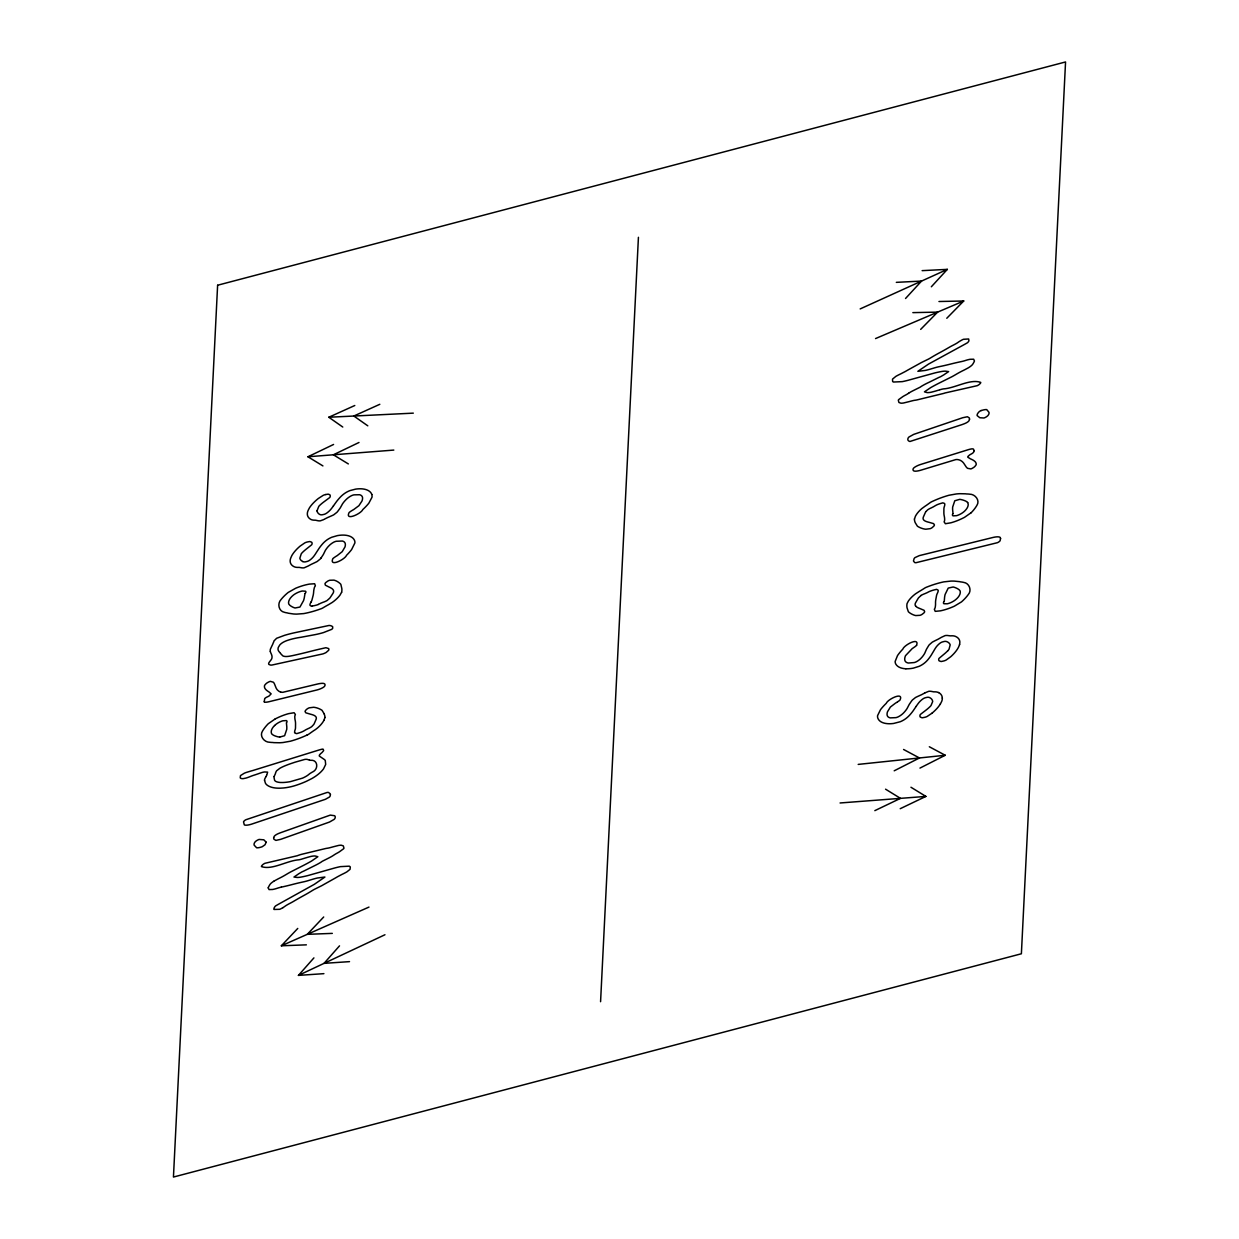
<?xml version="1.0" encoding="UTF-8"?>
<svg xmlns="http://www.w3.org/2000/svg" width="1239" height="1239" viewBox="0 0 1239 1239"><rect width="100%" height="100%" fill="white"/><g stroke="black" fill="none" stroke-linecap="round" stroke-linejoin="round"><path stroke-width="1.5" d="M952.884 513.86L952.512 514.479A4.197 2.23 -22.3 0 0 952.466 515.114L952.528 515.316A2.741 1.456 -22.3 0 0 953.163 515.858L956.632 515.656A11.43 6.071 -22.3 0 0 960.922 513.813A13.071 6.938 -22.3 0 0 964.825 510.917A14.822 7.883 -22.3 0 0 968.201 504.583A15.007 7.976 -22.3 0 0 967.628 502.476M600.574 1001.701L638.426 237.299M914.49 519.002L915.42 516.229A27.754 14.744 -22.3 0 1 921.739 508.656L925.161 506.147A29.767 15.828 -22.3 0 0 927.159 504.8L928.987 503.499A16.355 8.688 -22.3 0 1 930.628 502.322A6.799 3.609 -22.3 0 1 932.533 501.346A57.397 30.495 -22.3 0 1 948.95 495.259L956.307 493.958A51.14 27.181 -22.3 0 1 959.838 493.695L965.615 493.819A8.549 4.538 -22.3 0 0 967.009 493.974A20.769 11.043 -22.3 0 1 969.626 494.175C975.155 494.067 980.281 500.448 976.859 505.435A41.414 22.008 -22.3 0 1 971.175 512.729M324.928 717.52L323.983 720.293M286.426 722.91L286.658 725.373A56.855 30.216 -22.3 0 1 286.736 729.415L284.614 735.703L279.673 737.097M953.023 513.519L952.76 511.088A57.211 30.402 -22.3 0 1 952.667 507.045L954.773 500.773L959.714 499.348A26.406 14.032 -22.3 0 1 963.152 500.122A34.026 18.089 -22.3 0 1 966.11 501.299L967.644 502.461M286.534 722.724L286.968 721.826A4.073 2.168 -22.3 0 0 286.983 721.33L286.829 720.959A2.726 1.456 -22.3 0 0 286.302 720.587L282.833 720.788A11.445 6.087 -22.3 0 0 278.527 722.631A13.01 6.907 -22.3 0 0 274.609 725.512M268.228 887.852L269.064 889.587L272.657 889.478A20.738 11.027 -22.3 0 0 277.133 888.301A21.884 11.631 -22.3 0 1 281.299 887.139M959.636 644.497L958.475 647.285A35.219 18.724 -22.3 0 1 954.789 652.612A38.455 20.444 -22.3 0 1 950.731 656.732L946.162 660.031A6.102 3.252 -22.3 0 1 943.638 660.991A25.322 13.459 -22.3 0 1 941.113 661.518L939.224 660.898A6.396 3.407 -22.3 0 1 938.697 659.442L938.806 658.854A3.33 1.766 -22.3 0 1 939.1 658.327L943.762 654.409A34.119 18.136 -22.3 0 0 947.742 650.769M341.577 592.319L339.982 595.154A27.754 14.744 -22.3 0 1 332.191 602.464L328.397 604.74A31.734 16.866 -22.3 0 0 326.213 605.948L324.184 607.125A16.804 8.921 -22.3 0 1 322.388 608.179A6.938 3.686 -22.3 0 1 320.374 608.999A57.428 30.51 -22.3 0 1 303.787 613.584L296.725 614.11A50.474 26.824 -22.3 0 1 293.442 613.971L288.207 613.197A8.425 4.476 -22.3 0 0 286.968 612.856A22.922 12.173 -22.3 0 1 285.543 612.593A19.313 10.253 -22.3 0 1 284.521 612.329C278.62 611.292 277.133 603.486 281.036 599.552A41.383 21.992 -22.3 0 1 288.176 592.459L295.161 588.525A4.553 2.416 -22.3 0 1 296.183 588.029A40.779 21.667 -22.3 0 1 302.843 585.66A35.11 18.662 -22.3 0 1 309.44 584.096L314.629 583.739L315.372 585.737A6.474 3.438 -22.3 0 1 314.923 586.481A10.996 5.839 -22.3 0 0 314.505 587.271A9.711 5.157 -22.3 0 0 314.288 587.952A51.279 27.243 -22.3 0 0 313.637 591.932A51.651 27.444 -22.3 0 1 313.018 595.913L312.042 599.661A16.897 8.983 -22.3 0 1 311.02 602.108M944.257 601.302L944.474 598.716A57.226 30.417 -22.3 0 1 945.109 594.488L948.222 588.091L953.147 586.992A25.477 13.536 -22.3 0 1 955.873 587.89A33.05 17.563 -22.3 0 1 959.094 589.718L960.07 590.864A15.054 8.007 -22.3 0 1 960.21 593.109A14.822 7.868 -22.3 0 1 955.889 599.49A13.01 6.907 -22.3 0 1 951.66 602.2A11.399 6.056 -22.3 0 1 947.293 603.796L943.979 603.734A2.726 1.44 -22.3 0 1 943.545 603.3L943.452 602.913A4.135 2.199 -22.3 0 1 943.56 602.386L944.072 601.627M266.85 774.886L267.624 772.129L264.635 771.959A8.843 4.693 -22.3 0 0 262.141 772.47A61.95 32.926 -22.3 0 0 258.13 773.817A61.671 32.772 -22.3 0 1 254.119 775.149A25.43 13.521 -22.3 0 0 250.108 776.605A25.028 13.288 -22.3 0 1 246.096 778.046L243.231 778.634A6.164 3.283 -22.3 0 1 241.791 778.588L241.016 778.386A4.367 2.323 -22.3 0 1 240.242 777.86L240.459 775.614L244.238 773.26A10.609 5.637 -22.3 0 1 246.623 772.346L249.209 771.556A39.694 21.094 -22.3 0 1 251.3 770.937A35.281 18.755 -22.3 0 0 253.422 770.333L318.377 750.199A29.891 15.875 -22.3 0 1 321.923 749.223L322.31 749.146A1.704 0.914 -22.3 0 1 323.224 749.27L323.658 750.602L322.047 752.491A7.682 4.089 -22.3 0 1 321.164 753.235A4.584 2.432 -22.3 0 0 320.39 753.916L320.282 754.055A12.545 6.675 -22.3 0 0 319.708 754.737A2.788 1.487 -22.3 0 0 319.383 756.115L323.844 759.151A19.762 10.501 -22.3 0 1 325.253 760.39L325.687 764.417L323.503 768.939A26.267 13.954 -22.3 0 1 316.472 775.614A31.61 16.804 -22.3 0 1 311.779 778.588L306.436 781.282A53.246 28.296 -22.3 0 1 294.99 785.634A34.227 18.182 -22.3 0 1 287.076 787.493A38.347 20.382 -22.3 0 1 283.065 788.004L280.51 788.159A31.873 16.943 -22.3 0 1 274.748 787.911A27.521 14.62 -22.3 0 1 268.398 785.944L267.67 785.495A20.521 10.903 -22.3 0 1 265.471 783.28L264.542 780.307M266.602 775.382L266.044 776.497M265.92 776.745L265.858 776.868A24.904 13.226 -22.3 0 0 264.852 778.742A7.852 4.182 -22.3 0 0 264.542 780.307M940.386 703.938L941.625 701.553A20.072 10.671 -22.3 0 0 942.321 698.068M304.995 593.651L304.531 596.315A58.063 30.851 -22.3 0 1 303.54 600.621L299.946 607.048L295.068 607.993A26.561 14.109 -22.3 0 1 292.125 606.785A33.98 18.058 -22.3 0 1 289.74 605.19L288.702 603.92A14.791 7.852 -22.3 0 1 293.473 595.03A13.04 6.923 -22.3 0 1 297.825 592.49A11.476 6.102 -22.3 0 1 302.223 591.018L305.46 591.204A2.71 1.44 -22.3 0 1 305.847 591.653L305.878 592.072A4.197 2.23 -22.3 0 1 305.739 592.598L305.166 593.357M925.75 511.862L925.579 512.125A25.167 13.381 -22.3 0 0 925.115 513.039L923.442 516.849A16.696 8.874 -22.3 0 0 923.179 517.654L923.086 518.212A8.627 4.584 -22.3 0 0 923.907 520.163A14.682 7.806 -22.3 0 0 926.029 521.418A31.533 16.757 -22.3 0 0 928.77 522.239L933.602 523.632L934.423 524.887A4.677 2.493 -22.3 0 1 933.834 526.126L932.069 527.706A5.297 2.819 -22.3 0 1 930.226 528.65L925.812 529.223A23.572 12.529 -22.3 0 1 922.296 528.48A36.179 19.22 -22.3 0 1 917.402 526.188L915.218 522.657A34.955 18.57 -22.3 0 1 914.397 519.033M916.179 706.369L913.174 710.783A53.819 28.59 -22.3 0 1 909.705 715.058A21.713 11.538 -22.3 0 1 905.523 718.821A14.481 7.697 -22.3 0 1 900.257 721.733L893.613 723.452A22.457 11.941 -22.3 0 1 887.186 723.638A22.333 11.863 -22.3 0 1 880.929 721.779A22.519 11.956 -22.3 0 1 877.94 718.419A17.423 9.262 -22.3 0 1 877.584 715.615L880.495 709.684A55.136 29.302 -22.3 0 1 886.272 703.318C887.836 699.137 904.114 691.3 899.994 700.081A11.461 6.087 -22.3 0 1 897.717 701.754L897.47 701.924M910.34 702.776L909.565 703.907A20.939 11.12 -22.3 0 0 909.085 704.697L907.118 708.46A30.061 15.983 -22.3 0 1 904.005 712.471L903.061 713.432A15.379 8.162 -22.3 0 1 899.777 715.972L898.554 716.669A6.722 3.562 -22.3 0 1 895.983 717.629L890.268 717.877A9.478 5.033 -22.3 0 1 887.852 716.607A11.771 6.257 -22.3 0 1 887.062 714.423A18.058 9.587 -22.3 0 1 887.542 711.682L890.407 707.035L895.549 703.086A9.618 5.111 -22.3 0 0 896.835 702.343L897.098 702.172M333.461 505.837L336.652 501.423A53.804 28.59 -22.3 0 1 340.276 497.18A21.543 11.445 -22.3 0 1 344.581 493.447A14.512 7.713 -22.3 0 1 349.909 490.613L355.624 489.126A22.472 11.941 -22.3 0 1 362.903 488.94A22.441 11.925 -22.3 0 1 371.808 494.407M910.619 702.374L911.563 701.042A10.005 5.328 -22.3 0 1 912.477 699.927L915.559 697.48A50.985 27.088 -22.3 0 1 919.276 695.729L920.918 694.986A10.934 5.808 -22.3 0 0 922.59 694.15L924.743 693.004M321.087 557.922L323.1 554.871A19.065 10.129 -22.3 0 0 323.456 554.267L325.299 550.503A29.984 15.937 -22.3 0 1 328.289 546.492L329.713 545.067A15.147 8.038 -22.3 0 1 332.424 542.961L333.632 542.248A6.722 3.562 -22.3 0 1 336.203 541.273L342.367 541.025A9.308 4.956 -22.3 0 1 344.442 542.14A11.662 6.195 -22.3 0 1 345.34 544.293A17.888 9.509 -22.3 0 1 344.953 547.003L342.227 551.649L337.194 555.63A9.958 5.297 -22.3 0 0 335.908 556.404L335.784 556.481M926.013 511.475L927.67 509.849A11.089 5.885 -22.3 0 1 929.931 508.501L931 508.005A3.763 1.998 -22.3 0 0 932.053 507.494A3.841 2.044 -22.3 0 1 933.044 507.014L933.757 506.612A35.358 18.786 -22.3 0 1 935.956 505.326A9.308 4.956 -22.3 0 1 937.629 504.521A25.059 13.319 -22.3 0 1 941.934 503.111L942.678 502.864A13.133 6.985 -22.3 0 1 944.087 503.282A2.819 1.502 -22.3 0 1 944.738 503.901L944.784 504.211A16.881 8.967 -22.3 0 1 944.35 506.55A16.881 8.967 -22.3 0 0 943.901 508.904L943.87 512.435A51.341 27.289 -22.3 0 0 944.257 516.136A51.264 27.243 -22.3 0 1 944.645 519.838A10.562 5.606 -22.3 0 1 944.366 521.263A6.396 3.392 -22.3 0 0 944.103 521.882L945.403 523.725L950.84 522.812A35.203 18.709 -22.3 0 0 957.406 520.612A40.794 21.667 -22.3 0 0 963.849 517.67A4.507 2.401 -22.3 0 0 964.809 517.128L971.159 512.714M323.906 973.653L298.444 975.387L313.916 957.886M339.517 945.853L324.06 963.353L349.506 961.634M905.539 298.491L921.537 281.083L896.324 282.353M931.341 286.782L947.339 269.374L922.126 270.644M916.566 645.364C919.865 636.645 904.238 644.899 902.813 649.128A54.841 29.132 -22.3 0 0 897.532 655.555L895.162 661.425A17.501 9.293 -22.3 0 0 895.828 664.135A22.41 11.91 -22.3 0 0 905.864 668.781M306.374 944.846L281.346 945.791L297.763 928.429M323.704 916.984L307.287 934.33L332.315 933.385M920.67 329.388L937.613 312.12L912.849 312.631M946.782 318.268L963.725 301L938.961 301.511M931.867 713.292L927.113 716.483A5.994 3.19 -22.3 0 1 924.573 717.35A25.26 13.428 -22.3 0 1 922.064 717.784L920.298 717.071A6.381 3.392 -22.3 0 1 919.958 715.553L920.112 714.934A3.252 1.735 -22.3 0 1 920.531 714.33L925.378 710.597A34.258 18.198 -22.3 0 0 929.606 707.035A12.56 6.675 -22.3 0 0 931.016 705.533L932.688 701.553A15.859 8.425 -22.3 0 0 929.87 697.712L928.987 697.371A4.755 2.524 -22.3 0 0 927.159 697.325L925.192 697.774A5.08 2.695 -22.3 0 0 923.442 698.564L922.389 699.276A18.461 9.804 -22.3 0 0 918.982 702.498A51.264 27.243 -22.3 0 0 916.194 706.369M274.671 719.301L268.305 723.7A36.612 19.452 -22.3 0 0 265.549 726.766A45.611 24.238 -22.3 0 0 262.56 730.979C259.137 735.951 264.201 742.362 269.746 742.269A21.233 11.29 -22.3 0 0 272.348 742.471A8.658 4.6 -22.3 0 1 273.742 742.641L279.518 742.765A50.954 27.088 -22.3 0 0 283.05 742.517L290.391 741.216A57.412 30.51 -22.3 0 0 306.807 735.176M335.165 556.9L335.165 556.9A11.368 6.04 -22.3 0 0 332.811 558.681C329.016 567.462 345.031 559.439 346.564 555.258A55.74 29.628 -22.3 0 0 351.628 549.558L354.881 542.961A17.408 9.246 -22.3 0 0 354.416 540.173A22.271 11.832 -22.3 0 0 346.548 535.356A22.503 11.956 -22.3 0 0 337.457 535.604L331.742 537.261A14.543 7.728 -22.3 0 0 326.523 540.235A21.652 11.507 -22.3 0 0 322.45 544.029A53.788 28.574 -22.3 0 0 319.104 548.304L316.224 552.718A50.319 26.747 -22.3 0 1 313.544 556.605A18.306 9.726 -22.3 0 1 310.215 559.842L309.177 560.57A5.064 2.695 -22.3 0 1 307.442 561.36L305.475 561.84A4.739 2.524 -22.3 0 1 303.617 561.84L302.703 561.53M921.026 595.463L918.533 597.833A32.322 17.176 -22.3 0 0 917.882 598.824L915.776 602.448A16.974 9.014 -22.3 0 0 915.358 603.269L915.203 603.734A8.642 4.6 -22.3 0 0 915.606 605.948M282.926 907.629L281.268 908.574A6.551 3.485 -22.3 0 1 279.72 909.302L274.082 909.457A1.688 0.898 -22.3 0 1 273.834 909.07L274.191 907.831A15.503 8.239 -22.3 0 1 274.655 907.01L275.476 906.003A78.522 41.723 -22.3 0 1 278.883 904.021L314.303 884.352L324.912 877.042L317.602 877.971A36.117 19.189 -22.3 0 0 312.336 879.365L307.628 880.805A33.267 17.687 -22.3 0 1 302.982 881.967A147.983 78.63 -22.3 0 0 292.141 884.553A143.631 76.322 -22.3 0 1 281.299 887.139M924.944 692.88L928.584 691.362A7.419 3.934 -22.3 0 1 929.637 691.238L931.078 691.316A13.861 7.357 -22.3 0 0 932.781 691.641A3.794 2.013 -22.3 0 0 933.602 691.827A10.547 5.606 -22.3 0 0 934.531 691.842A10.377 5.514 -22.3 0 1 937.691 692.245L938.558 692.586M323.952 519.435L324.37 519.203A32.446 17.238 -22.3 0 1 325.253 518.754L326.554 518.088A12.452 6.613 -22.3 0 1 328.459 517.19L329.899 516.555A50.675 26.933 -22.3 0 0 333.663 514.866L336.884 512.342A13.288 7.062 -22.3 0 0 337.891 511.149L339.858 508.47A20.955 11.136 -22.3 0 0 340.384 507.696L342.491 503.901A30.046 15.968 -22.3 0 1 345.758 499.921L346.75 498.961A15.441 8.208 -22.3 0 1 350.095 496.452L351.334 495.77A6.737 3.578 -22.3 0 1 353.92 494.857L359.573 494.733A9.432 5.002 -22.3 0 1 361.881 496.065A11.6 6.164 -22.3 0 1 362.562 498.295A17.935 9.54 -22.3 0 1 361.958 501.052L358.907 505.698L353.657 509.585A11.569 6.149 -22.3 0 0 352.341 510.329L351.427 510.902A11.492 6.102 -22.3 0 0 349.104 512.559C344.643 521.371 361.168 513.705 362.81 509.554A55.306 29.395 -22.3 0 0 368.819 503.22L371.979 497.288A17.47 9.277 -22.3 0 0 371.762 494.423M323.534 519.652L320.498 520.783A7.31 3.887 -22.3 0 1 319.461 520.891L318.051 520.783A14.094 7.48 -22.3 0 0 316.379 520.411A3.794 2.013 -22.3 0 0 315.589 520.225A10.965 5.823 -22.3 0 0 314.66 520.179A10.408 5.529 -22.3 0 1 311.578 519.714L310.726 519.342A19.87 10.562 -22.3 0 1 308.248 510.174L309.487 507.789A35.466 18.848 -22.3 0 1 314.365 501.981A38.703 20.567 -22.3 0 1 318.33 498.496L323.178 495.368A6.087 3.237 -22.3 0 1 325.733 494.531M894.202 770.797L919.462 757.974L903.572 749.471M919.973 768.087L945.233 755.263L929.327 746.761M322.914 465.91L307.938 456.773L333.585 444.46M359 442.478L333.368 454.79L348.345 463.928M874.827 810.647L900.474 798.365L885.56 789.181M900.226 808.695L925.889 796.414L910.959 787.245M298.444 975.387L384.957 934.748M860.176 308.914L947.339 269.374M342.769 427.037L328.8 417.249L354.788 405.509M379.815 404.301L353.827 416.025L367.797 425.829M281.346 945.791L368.974 907.087M875.539 338.572L963.725 301M939.518 389.882L936.018 390.92A61.888 32.88 -22.3 0 1 931.991 392.02A11.306 6.009 -22.3 0 1 928.274 392.593A4.491 2.385 -22.3 0 1 926.602 392.453L924.464 391.834L930.783 387.559A117.984 62.693 -22.3 0 1 938.403 383.471L951.908 376.733A65.001 34.537 -22.3 0 0 956.028 374.395A60.262 32.013 -22.3 0 1 960.132 372.072L961.836 371.189A58.667 31.176 -22.3 0 1 963.431 370.399A37.278 19.809 -22.3 0 0 966.451 368.819A16.355 8.688 -22.3 0 0 968.913 367.456A14.605 7.759 -22.3 0 0 971.872 365.226L972.63 364.359A36.117 19.189 -22.3 0 0 973.56 362.841A18.631 9.897 -22.3 0 0 974.443 360.967L973.653 359.217L970.075 359.295A20.722 11.012 -22.3 0 0 965.599 360.441A21.822 11.6 -22.3 0 1 961.433 361.571A145.118 77.112 -22.3 0 0 950.607 364.065A146.574 77.887 -22.3 0 1 939.766 366.558A32.524 17.284 -22.3 0 0 935.135 367.689L930.427 369.098A36.303 19.297 -22.3 0 1 925.161 370.446L917.867 371.313L928.569 364.065L964.205 344.597A77.53 41.197 -22.3 0 0 967.628 342.645L968.464 341.639A15.549 8.27 -22.3 0 0 968.929 340.802L968.65 338.975L963.477 339.285A6.536 3.469 -22.3 0 0 961.913 340.013L960.256 340.942A13.753 7.31 -22.3 0 0 958.552 342.01A32.353 17.191 -22.3 0 1 957.546 342.707L956.88 343.157A36.055 19.158 -22.3 0 1 952.822 345.371A35.652 18.941 -22.3 0 0 948.749 347.601A172.206 91.516 -22.3 0 1 939.518 352.774A98.423 52.301 -22.3 0 0 930.582 357.901A16.696 8.874 -22.3 0 1 927.779 359.434L922.296 362.113A17.191 9.138 -22.3 0 0 919.818 363.43L907.939 369.996A145.923 77.546 -22.3 0 0 905.322 371.499L900.815 373.837A35.141 18.662 -22.3 0 0 895.905 376.346L892.514 379.119L892.622 381.442A5.204 2.757 -22.3 0 0 893.52 382.03L902.224 381.643A55.306 29.395 -22.3 0 0 908.017 380.311L934.733 372.97A57.071 30.325 -22.3 0 1 942.198 371.406A13.149 6.985 -22.3 0 1 945.574 371.173L948.625 371.607L945.651 373.589A15.1 8.023 -22.3 0 0 944.118 374.674L940.68 376.656A10.02 5.328 -22.3 0 1 938.992 377.384L928.894 382.371A39.555 21.017 -22.3 0 0 922.312 385.778A10.81 5.746 -22.3 0 0 920.995 386.599A8.735 4.646 -22.3 0 1 920.004 387.265L913.608 390.44A31.935 16.974 -22.3 0 0 910.913 391.834A19.019 10.098 -22.3 0 0 908.559 393.29M312.274 606.072L311.547 606.212A13.056 6.938 -22.3 0 1 310.37 605.608A2.819 1.502 -22.3 0 1 309.936 604.88L309.982 604.539A16.819 8.936 -22.3 0 1 311.004 602.108M858.193 764.401L945.233 755.263M307.938 456.773L393.816 450.082M840.073 802.98L925.889 796.414M328.8 417.249L413.315 413.145M309.1 759.972L307.272 759.414A6.257 3.33 -22.3 0 0 304.701 759.445L295.61 762.031A60.68 32.245 -22.3 0 0 294.185 762.481L291.103 763.518A53.091 28.218 -22.3 0 0 285.342 765.671A27.769 14.76 -22.3 0 0 279.968 768.211L276.638 770.766A7.419 3.934 -22.3 0 0 276.065 771.742A23.278 12.375 -22.3 0 1 275.647 772.671A10.408 5.529 -22.3 0 0 275.492 773.384A3.732 1.982 -22.3 0 1 275.182 774.143L274.857 774.917A24.037 12.777 -22.3 0 1 274.578 775.506A10.16 5.405 -22.3 0 0 274.206 776.466M264.186 701.77L264.759 698.533A6.613 3.516 -22.3 0 1 266.54 697.247L267.841 696.643A10.981 5.839 -22.3 0 0 269.002 696.055L271.14 693.855L268.801 691.811A21.93 11.647 -22.3 0 1 267.423 690.913A25.926 13.784 -22.3 0 1 265.223 688.838A13.211 7.016 -22.3 0 1 264.465 686.003A4.383 2.323 -22.3 0 1 264.805 685.074L266.044 683.696A8.565 4.553 -22.3 0 1 267.469 682.643L268.94 681.853A4.925 2.617 -22.3 0 1 270.412 681.357L273.37 682.224A22.534 11.972 -22.3 0 1 274.547 684.114L275.724 687.056A32.137 17.083 -22.3 0 0 277.49 690.061L278.868 691.223A14.403 7.651 -22.3 0 0 280.618 692.028M280.355 653.185L280.184 652.968A49.87 26.499 -22.3 0 1 278.527 650.847A11.476 6.102 -22.3 0 1 278.063 648.647A14.45 7.682 -22.3 0 1 278.326 647.393L279.766 644.977A9.804 5.219 -22.3 0 1 283.05 642.36A12.948 6.876 -22.3 0 1 287.386 640.424A33.623 17.873 -22.3 0 1 292.032 639.03A54.33 28.869 -22.3 0 1 301.201 637.233L314.907 634.678A54.64 29.039 -22.3 0 0 323.456 632.587L331.634 629.381A3.485 1.843 -22.3 0 0 332.687 628.281L332.672 626.717A10.516 5.591 -22.3 0 0 331.247 625.881A8.007 4.259 -22.3 0 0 329.744 625.525A7.124 3.779 -22.3 0 0 329.001 625.478L294.897 632.68A75.486 40.113 -22.3 0 0 284.567 635.328L276.622 638.286L273.989 640.919A13.846 7.357 -22.3 0 1 273.215 642.933L272.75 644.141A14.883 7.914 -22.3 0 1 272.115 645.457L270.489 648.942A10.02 5.328 -22.3 0 0 270.303 649.639A13.753 7.31 -22.3 0 0 270.35 651.606M324.215 713.865L322.047 710.334A30.65 16.293 -22.3 0 0 320.777 709.544A38.998 20.722 -22.3 0 0 317.184 708.011A23.495 12.483 -22.3 0 0 313.668 707.268L309.27 707.825A5.297 2.819 -22.3 0 0 307.411 708.77A6.164 3.283 -22.3 0 0 306.234 709.715L305.646 710.35A4.677 2.493 -22.3 0 0 305.042 711.589L305.863 712.843L310.695 714.253A31.533 16.757 -22.3 0 1 313.421 715.089A14.837 7.883 -22.3 0 1 315.527 716.359A8.642 4.584 -22.3 0 1 316.332 718.31L316.239 718.852A16.928 8.998 -22.3 0 1 315.96 719.658L314.396 723.251A29.751 15.813 -22.3 0 1 313.808 724.397L311.717 726.658A11.027 5.854 -22.3 0 1 309.44 728.005A3.717 1.982 -22.3 0 1 308.387 728.501A5.359 2.85 -22.3 0 0 307.318 729.012A3.779 2.013 -22.3 0 1 306.327 729.492L305.77 729.786A34.677 18.43 -22.3 0 1 303.416 731.18A12.127 6.443 -22.3 0 1 299.373 732.807A39.338 20.908 -22.3 0 1 297.437 733.411L296.694 733.612A13.133 6.985 -22.3 0 1 295.285 733.209A2.819 1.502 -22.3 0 1 294.634 732.574L294.603 732.435M316.998 510.855L318.795 506.379A12.514 6.644 -22.3 0 1 320.251 504.877A34.305 18.229 -22.3 0 1 324.603 501.361L329.651 497.598A3.438 1.828 -22.3 0 0 330.008 497.071L330.193 496.467A6.443 3.423 -22.3 0 0 329.76 494.717L328.211 494.16A24.16 12.839 -22.3 0 0 325.718 494.547M938.604 692.555A19.778 10.516 -22.3 0 1 942.275 698.084M940.386 703.938A35.435 18.833 -22.3 0 1 935.724 709.777A38.781 20.614 -22.3 0 1 931.883 713.292M916.581 645.364A11.445 6.087 -22.3 0 1 914.413 647.099L913.561 647.703A10.578 5.622 -22.3 0 1 912.322 648.493L905.508 655.679A26.592 14.14 -22.3 0 0 904.904 657.522A17.857 9.494 -22.3 0 0 904.764 659.845A11.678 6.21 -22.3 0 0 905.833 661.92A9.463 5.033 -22.3 0 0 908.45 663.035L914.305 662.54A6.706 3.562 -22.3 0 0 916.845 661.502L918.022 660.774A15.038 7.992 -22.3 0 0 920.654 658.621L922.002 657.181A29.643 15.751 -22.3 0 0 924.774 653.17L926.4 649.422A18.244 9.695 -22.3 0 1 926.726 648.833L928.445 645.968A13.474 7.171 -22.3 0 1 929.296 644.76L932.286 642.158A52.255 27.769 -22.3 0 1 935.925 640.284L937.536 639.494A10.888 5.792 -22.3 0 0 939.162 638.612L940.432 637.899A29.798 15.828 -22.3 0 0 941.268 637.388L945.047 635.638A7.326 3.903 -22.3 0 1 946.1 635.468L947.587 635.483A13.629 7.248 -22.3 0 0 949.384 635.715A3.903 2.075 -22.3 0 0 950.236 635.855A11.027 5.87 -22.3 0 0 951.196 635.824A10.392 5.529 -22.3 0 1 954.479 636.072L955.408 636.366A19.839 10.547 -22.3 0 1 959.528 644.512M947.758 650.785A12.483 6.629 -22.3 0 0 949.028 649.236L950.189 644.853A15.859 8.425 -22.3 0 0 947.03 641.725L946.085 641.43A4.755 2.524 -22.3 0 0 944.195 641.477L942.229 642.003A5.08 2.695 -22.3 0 0 940.509 642.84L939.503 643.583A18.492 9.819 -22.3 0 0 936.328 646.851A50.613 26.902 -22.3 0 0 933.881 650.723L931.232 655.152A53.153 28.249 -22.3 0 1 928.119 659.442A21.605 11.476 -22.3 0 1 924.217 663.268A14.512 7.713 -22.3 0 1 919.106 666.334L913.406 668.115A22.503 11.956 -22.3 0 1 905.879 668.766M921.026 595.479A11.105 5.901 -22.3 0 1 923.396 594.24L924.495 593.791A5.839 3.098 -22.3 0 0 925.579 593.357A3.872 2.06 -22.3 0 1 926.617 592.923L927.361 592.552A37.139 19.731 -22.3 0 1 929.405 591.499A19.344 10.284 -22.3 0 1 935.677 589.578L936.452 589.346A13.18 7 -22.3 0 1 937.691 589.888A2.834 1.502 -22.3 0 1 938.202 590.585L938.186 590.91A16.959 9.014 -22.3 0 1 937.35 593.326A16.959 9.014 -22.3 0 0 936.514 595.742L935.832 599.428A50.954 27.088 -22.3 0 0 935.538 603.331A51.558 27.397 -22.3 0 1 935.228 607.234A10.299 5.467 -22.3 0 1 934.702 608.69A6.319 3.361 -22.3 0 0 934.345 609.34L935.228 611.354L940.525 610.827A35.358 18.786 -22.3 0 0 947.123 609.03A40.701 21.621 -22.3 0 0 953.72 606.475A4.383 2.323 -22.3 0 0 954.727 605.964L961.526 601.86A41.522 22.07 -22.3 0 0 968.17 594.689C972.104 590.538 969.332 582.949 963.555 582.376A20.118 10.686 -22.3 0 0 962.486 582.144A23.154 12.297 -22.3 0 0 961.015 581.943A8.394 4.46 -22.3 0 1 959.714 581.664L954.278 581.106A50.845 27.026 -22.3 0 0 950.902 581.091L943.731 581.881A57.304 30.448 -22.3 0 0 927.159 586.945A6.815 3.624 -22.3 0 0 925.161 587.828A16.928 8.998 -22.3 0 0 923.427 588.928L921.677 590.012A31.718 16.866 -22.3 0 1 919.323 591.406L915.636 593.76A27.041 14.372 -22.3 0 0 911.687 597.152A28.482 15.131 -22.3 0 0 908.295 601.178L907.041 603.641A33.174 17.625 -22.3 0 0 907.056 607.838L908.373 611.741A35.699 18.972 -22.3 0 0 912.601 614.498A23.309 12.39 -22.3 0 0 915.745 615.566L920.019 615.318A5.281 2.803 -22.3 0 0 921.924 614.467L923.891 612.949A4.662 2.478 -22.3 0 0 924.666 611.725L924.108 610.331L919.803 608.504A31.858 16.928 -22.3 0 1 917.371 607.42A14.93 7.93 -22.3 0 1 915.606 605.948M981.118 410.496A4.987 2.648 -22.3 0 0 978.283 412.711A7.078 3.763 -22.3 0 0 977.122 415.592L979.832 417.744L983.967 417.992A6.009 3.19 -22.3 0 0 987.886 415.607A7.496 3.98 -22.3 0 0 988.985 412.324L986.755 409.629A5.885 3.128 -22.3 0 0 984.742 409.691L983.673 409.877A13.846 7.357 -22.3 0 0 981.18 410.605M908.574 393.29A18.631 9.897 -22.3 0 1 904.718 395.504A32.384 17.207 -22.3 0 0 902.875 396.588L898.74 399.562A3.314 1.766 -22.3 0 0 898.321 400.228L898.925 402.505L901.016 403.202A12.607 6.706 -22.3 0 0 903.649 402.969L908.822 401.699A96.936 51.511 -22.3 0 1 912.26 400.801A13.211 7.031 -22.3 0 1 915.048 400.243A13.629 7.233 -22.3 0 0 917.851 399.701L943.932 393.352A9.711 5.157 -22.3 0 1 944.985 392.98L977.199 385.685A6.381 3.392 -22.3 0 0 979.569 384.183L980.529 383.114A2.896 1.533 -22.3 0 0 980.715 382.402C970.106 378.561 955.3 388.194 943.344 388.907A13.118 6.969 -22.3 0 0 940.014 389.743M317.029 510.855A15.906 8.456 -22.3 0 0 319.538 514.34L320.39 514.696A4.739 2.524 -22.3 0 0 322.202 514.774L324.153 514.355A5.064 2.695 -22.3 0 0 325.919 513.596L326.988 512.9A18.415 9.788 -22.3 0 0 330.519 509.709A51.062 27.134 -22.3 0 0 333.461 505.837M321.071 557.922A9.974 5.297 -22.3 0 1 320.204 559.037L317.184 561.499A50.799 26.995 -22.3 0 1 313.498 563.296L312.073 563.962A12.731 6.768 -22.3 0 0 310.199 564.907L308.929 565.604A33.67 17.888 -22.3 0 0 308.279 565.975L304.252 567.772A7.434 3.949 -22.3 0 1 303.199 567.911L301.743 567.849A13.675 7.264 -22.3 0 0 300.008 567.555A3.655 1.951 -22.3 0 0 299.265 567.4A10.531 5.591 -22.3 0 0 298.227 567.4A10.346 5.498 -22.3 0 1 295.021 567.044L294.123 566.719A19.855 10.547 -22.3 0 1 290.809 557.875L291.862 555.521A35.404 18.817 -22.3 0 1 296.338 549.667A38.564 20.49 -22.3 0 1 300.101 546.12L304.809 542.883A6.087 3.237 -22.3 0 1 307.334 541.985A25.198 13.381 -22.3 0 1 309.843 541.536L311.655 542.202A6.365 3.376 -22.3 0 1 312.073 543.704L311.918 544.308A3.361 1.781 -22.3 0 1 311.608 544.835L306.776 548.691A34.057 18.105 -22.3 0 0 302.626 552.269A12.545 6.675 -22.3 0 0 301.263 553.802L299.823 558.231A15.875 8.441 -22.3 0 0 302.719 561.515M341.654 592.304A35.11 18.662 -22.3 0 0 341.794 588.37L340.833 584.343A30.572 16.246 -22.3 0 0 339.873 583.368A39.199 20.831 -22.3 0 0 336.993 581.339A23.51 12.498 -22.3 0 0 333.972 580.146L329.791 580.255A5.281 2.803 -22.3 0 0 327.855 581.045L325.826 582.516A4.677 2.478 -22.3 0 0 324.959 583.755L325.377 585.195L329.419 587.224A31.471 16.727 -22.3 0 1 331.696 588.432A14.775 7.852 -22.3 0 1 333.276 590.012A8.611 4.569 -22.3 0 1 333.508 592.165L333.291 592.738A17.129 9.107 -22.3 0 1 332.826 593.574L330.441 597.213A34.382 18.275 -22.3 0 1 329.729 598.189L327.096 600.512A11.058 5.885 -22.3 0 1 324.664 601.689A3.609 1.92 -22.3 0 1 323.565 602.108A5.56 2.958 -22.3 0 0 322.465 602.51A3.903 2.075 -22.3 0 1 321.428 602.928L320.669 603.269A35.435 18.833 -22.3 0 1 318.33 604.369M318.361 604.524A19.313 10.268 -22.3 0 1 312.305 605.995M280.587 653.433A10.222 5.436 -22.3 0 1 281.005 654.068L282.926 655.927A9.819 5.219 -22.3 0 0 285.915 656.515A14.589 7.759 -22.3 0 0 289.492 656.19A51.945 27.599 -22.3 0 0 293.209 655.477A261.692 139.062 -22.3 0 0 309.58 651.59A261.708 139.078 -22.3 0 1 325.934 647.718L328.614 648.555A4.383 2.339 -22.3 0 1 328.846 649.623A4.646 2.478 -22.3 0 1 328.583 650.351L326.12 652.488A10.16 5.39 -22.3 0 1 322.837 653.913L272.348 664.956A4.228 2.246 -22.3 0 1 270.567 665.08L268.987 664.476A3.144 1.673 -22.3 0 1 268.662 663.562A5.514 2.927 -22.3 0 1 269.126 662.4A30.82 16.386 -22.3 0 1 269.436 661.982L270.04 661.161A31.331 16.649 -22.3 0 0 271.264 659.582A7.14 3.794 -22.3 0 0 271.93 657.971A16.293 8.658 -22.3 0 0 271.883 655.663A46.974 24.966 -22.3 0 0 271.093 653.511A34.878 18.523 -22.3 0 1 270.35 651.606M280.618 692.028A7.31 3.887 -22.3 0 0 282.848 692.291L317.416 684.052A17.625 9.37 -22.3 0 1 320.343 683.494A11.848 6.303 -22.3 0 1 322.512 683.339A5.111 2.71 -22.3 0 1 324.417 683.758A3.578 1.905 -22.3 0 1 324.819 684.145L325.021 684.687A5.777 3.067 -22.3 0 1 324.99 685.399L324.618 686.189A3.252 1.735 -22.3 0 1 323.906 686.917L323.596 687.149A8.394 4.46 -22.3 0 1 321.722 688.234L320.855 688.636A14.791 7.868 -22.3 0 1 316.704 690.03L268.863 701.754A13.552 7.202 -22.3 0 1 265.781 702.234A3.918 2.075 -22.3 0 1 264.294 701.878M274.593 725.512A14.837 7.883 -22.3 0 0 271.233 731.846A15.131 8.038 -22.3 0 0 271.775 733.968L273.292 735.13A33.98 18.058 -22.3 0 0 276.653 736.462A25.369 13.474 -22.3 0 0 279.658 737.112M324.138 713.896A34.924 18.554 -22.3 0 1 325.021 717.505M323.968 720.293A27.785 14.76 -22.3 0 1 317.633 727.866L315.682 729.384A15.58 8.286 -22.3 0 1 314.195 730.375A31.904 16.959 -22.3 0 0 312.213 731.722L310.37 733.023A16.99 9.029 -22.3 0 1 308.728 734.185A6.845 3.64 -22.3 0 1 306.807 735.176M274.671 719.301A4.476 2.385 -22.3 0 1 275.616 718.728A40.655 21.605 -22.3 0 1 282.074 715.817A35.234 18.724 -22.3 0 1 288.656 713.633L294.077 712.735L295.393 714.469A6.458 3.438 -22.3 0 1 295.114 715.197A10.253 5.452 -22.3 0 0 294.789 716.638A51.868 27.568 -22.3 0 0 295.176 720.339A51.326 27.273 -22.3 0 1 295.548 724.041L295.502 727.572A16.897 8.983 -22.3 0 1 295.068 729.926A17.021 9.045 -22.3 0 0 294.603 732.264M274.222 776.466A5.684 3.02 -22.3 0 0 274.02 777.534L274.609 780.291A9.602 5.095 -22.3 0 0 276.251 781.623L276.855 781.855A18.167 9.649 -22.3 0 0 280.448 782.49L282.988 782.506A35.59 18.91 -22.3 0 0 290.453 781.623L302.409 778.169A14.791 7.868 -22.3 0 0 304.236 777.333L305.305 776.776A13.087 6.954 -22.3 0 0 307.613 775.351A8.936 4.755 -22.3 0 0 308.836 774.421A11.987 6.365 -22.3 0 1 310.044 773.477L311.825 772.377A15.673 8.332 -22.3 0 1 313.095 771.711C318.593 768.908 317.912 759.507 310.679 760.297A14.775 7.852 -22.3 0 1 309.502 760.08M282.941 907.645A14.047 7.465 -22.3 0 0 284.8 906.406A37.108 19.716 -22.3 0 1 286.271 905.399A36.551 19.421 -22.3 0 1 290.313 903.154A35.637 18.941 -22.3 0 0 294.355 900.892A173.352 92.12 -22.3 0 1 303.54 895.673A98.268 52.224 -22.3 0 0 312.414 890.485A16.448 8.735 -22.3 0 1 315.202 888.936L320.653 886.226A17.021 9.045 -22.3 0 0 323.116 884.894L334.05 878.761A144.328 76.694 -22.3 0 0 337.535 876.747L342.01 874.378A35.064 18.631 -22.3 0 0 346.905 871.853L350.064 869.329L350.296 867.021A5.235 2.788 -22.3 0 0 349.181 866.169L340.431 866.634A55.492 29.488 -22.3 0 0 334.623 868.012L307.922 875.555A56.607 30.077 -22.3 0 1 300.442 877.181A13.18 7 -22.3 0 1 297.05 877.444L293.968 877.042L296.911 875.044A14.729 7.821 -22.3 0 0 298.444 873.944L301.851 871.946A8.472 4.507 -22.3 0 1 303.354 871.28L315.186 865.411A42.389 22.519 -22.3 0 0 320.142 862.716L320.251 862.654A13.753 7.31 -22.3 0 0 320.87 862.267A8.812 4.677 -22.3 0 0 321.443 861.879A8.549 4.538 -22.3 0 1 322.434 861.213L328.8 858.008A31.656 16.819 -22.3 0 0 331.463 856.583A18.957 10.067 -22.3 0 0 333.802 855.127A18.662 9.912 -22.3 0 1 337.612 852.881A32.508 17.269 -22.3 0 0 339.455 851.782L343.559 848.792A3.33 1.766 -22.3 0 0 343.962 848.126L343.296 845.865L341.19 845.199A12.498 6.644 -22.3 0 0 338.541 845.447L333.368 846.764A93.73 49.808 -22.3 0 1 329.915 847.693A13.273 7.047 -22.3 0 1 327.127 848.266A13.861 7.372 -22.3 0 0 324.339 848.839L302.037 854.213A80.814 42.947 -22.3 0 0 300.287 854.678L298.227 855.375A9.974 5.297 -22.3 0 1 297.174 855.762L264.929 863.304A6.412 3.407 -22.3 0 0 262.575 864.822L261.63 865.906A2.881 1.533 -22.3 0 0 261.46 866.603C272.193 870.336 286.906 860.609 298.909 859.804A13.118 6.969 -22.3 0 0 302.239 858.937L306.234 857.729A63.514 33.747 -22.3 0 1 310.261 856.598A11.476 6.102 -22.3 0 1 313.994 855.994A4.476 2.385 -22.3 0 1 315.666 856.118L317.834 856.722L311.578 861.028A118.263 62.848 -22.3 0 1 303.989 865.147L290.561 871.977A63.731 33.871 -22.3 0 0 286.472 874.331A61.098 32.477 -22.3 0 1 282.384 876.685L280.277 877.785A61.269 32.555 -22.3 0 1 279.1 878.374A36.643 19.468 -22.3 0 0 276.096 879.969A16.494 8.766 -22.3 0 0 273.649 881.347M268.228 887.852A18.477 9.819 -22.3 0 1 269.08 885.978A37.232 19.793 -22.3 0 1 269.978 884.46L270.691 883.593A14.744 7.837 -22.3 0 1 273.633 881.332M330.41 794.695L330.132 796.042A5.56 2.958 -22.3 0 1 329.466 797.018L325.392 799.31L252.756 823.749A17.005 9.029 -22.3 0 1 248.776 824.88L247.8 825.05A8.1 4.306 -22.3 0 1 245.26 825.143A3.593 1.905 -22.3 0 1 244.3 824.849L243.541 821.937A3.423 1.828 -22.3 0 1 243.804 821.349L244.78 820.419A4.739 2.509 -22.3 0 1 245.972 819.707L327.05 792.48A3.763 1.998 -22.3 0 1 328.567 792.495L330.193 793.75A9.447 5.018 -22.3 0 1 330.41 794.695M266.168 842.21L265.007 844.766L262.234 846.717A13.784 7.326 -22.3 0 1 259.741 847.476L258.672 847.677A5.885 3.128 -22.3 0 1 256.628 847.77L254.181 845.184A7.496 3.98 -22.3 0 1 255.141 841.87A6.009 3.19 -22.3 0 1 259.106 839.438L263.83 839.81L266.168 842.21M1000.57 538.485L1000.121 540.607A3.361 1.797 -22.3 0 1 999.734 541.195L998.588 542.093A4.724 2.509 -22.3 0 1 997.333 542.713L916.039 562.692A3.748 1.998 -22.3 0 1 914.645 562.506L913.468 561.019L914.119 558.588A5.591 2.974 -22.3 0 1 914.971 557.612L919.307 555.63L992.129 537.68A17.284 9.184 -22.3 0 1 996.063 536.921L997.008 536.843A8.146 4.321 -22.3 0 1 999.362 537.029A3.609 1.92 -22.3 0 1 1000.152 537.447L1000.57 538.485M974.148 450.702L973.575 452.281A6.582 3.5 -22.3 0 1 971.949 453.629L970.71 454.31A12.436 6.598 -22.3 0 0 969.61 454.945L967.984 456.417A2.772 1.471 -22.3 0 0 967.767 457.191L970.586 458.926A20.459 10.872 -22.3 0 1 972.197 459.669A25.771 13.706 -22.3 0 1 974.876 461.435A13.242 7.031 -22.3 0 1 976.208 464.052A4.383 2.323 -22.3 0 1 976.022 464.966L974.969 466.36A8.534 4.538 -22.3 0 1 973.668 467.459L972.274 468.311A4.925 2.617 -22.3 0 1 970.834 468.915L967.582 468.327A21.017 11.166 -22.3 0 1 966.714 467.537A24.362 12.948 -22.3 0 1 965.986 466.638L964.221 463.959A32.013 17.005 -22.3 0 0 961.82 461.264L960.612 460.49A14.713 7.821 -22.3 0 0 958.196 459.669A7.326 3.887 -22.3 0 0 955.811 459.592L921.181 470.092A17.346 9.215 -22.3 0 1 918.223 470.851A11.925 6.334 -22.3 0 1 915.977 471.161A5.08 2.695 -22.3 0 1 913.917 470.928A3.562 1.889 -22.3 0 1 913.406 470.588L913.112 470.108A5.684 3.02 -22.3 0 1 913.019 469.426L913.251 468.652A3.268 1.735 -22.3 0 1 913.855 467.908L914.15 467.661A8.41 4.476 -22.3 0 1 915.9 466.499L916.736 466.05A14.775 7.852 -22.3 0 1 920.825 464.408L968.697 449.556A13.459 7.155 -22.3 0 1 971.825 448.874A3.872 2.06 -22.3 0 1 973.451 449.091L974.148 450.702M273.664 837.688L273.664 838.184A12.251 6.52 -22.3 0 0 274.005 839.283L275.894 840.398L280.618 839.361L329.466 822.061L334.096 819.413A4.414 2.354 -22.3 0 0 334.979 818.282L335.211 817.492A7.449 3.965 -22.3 0 0 335.18 816.671A5.978 3.175 -22.3 0 0 334.607 815.727L330.286 815.107L281.315 832.453A31.904 16.959 -22.3 0 0 278.605 833.491A9.37 4.987 -22.3 0 0 275.941 834.854A5.142 2.726 -22.3 0 0 274.113 836.511L273.664 837.688M217.615 285.233L173.445 1177.05L1021.385 953.767L1065.555 61.95L217.615 285.233M969.533 419.293L969.022 420.702A5.173 2.757 -22.3 0 1 967.148 422.36A9.432 5.018 -22.3 0 1 964.469 423.676A30.851 16.386 -22.3 0 1 961.743 424.698L909.953 441.487A7.961 4.228 -22.3 0 1 908.899 441.069L908.388 440.681A6.009 3.19 -22.3 0 1 907.877 439.721A7.388 3.918 -22.3 0 1 907.862 438.9L908.125 438.11A4.414 2.339 -22.3 0 1 909.039 436.964L913.732 434.378L962.703 417.729L967.427 416.753L969.239 417.899A12.266 6.52 -22.3 0 1 969.533 419.03L969.533 419.293"/></g></svg>
